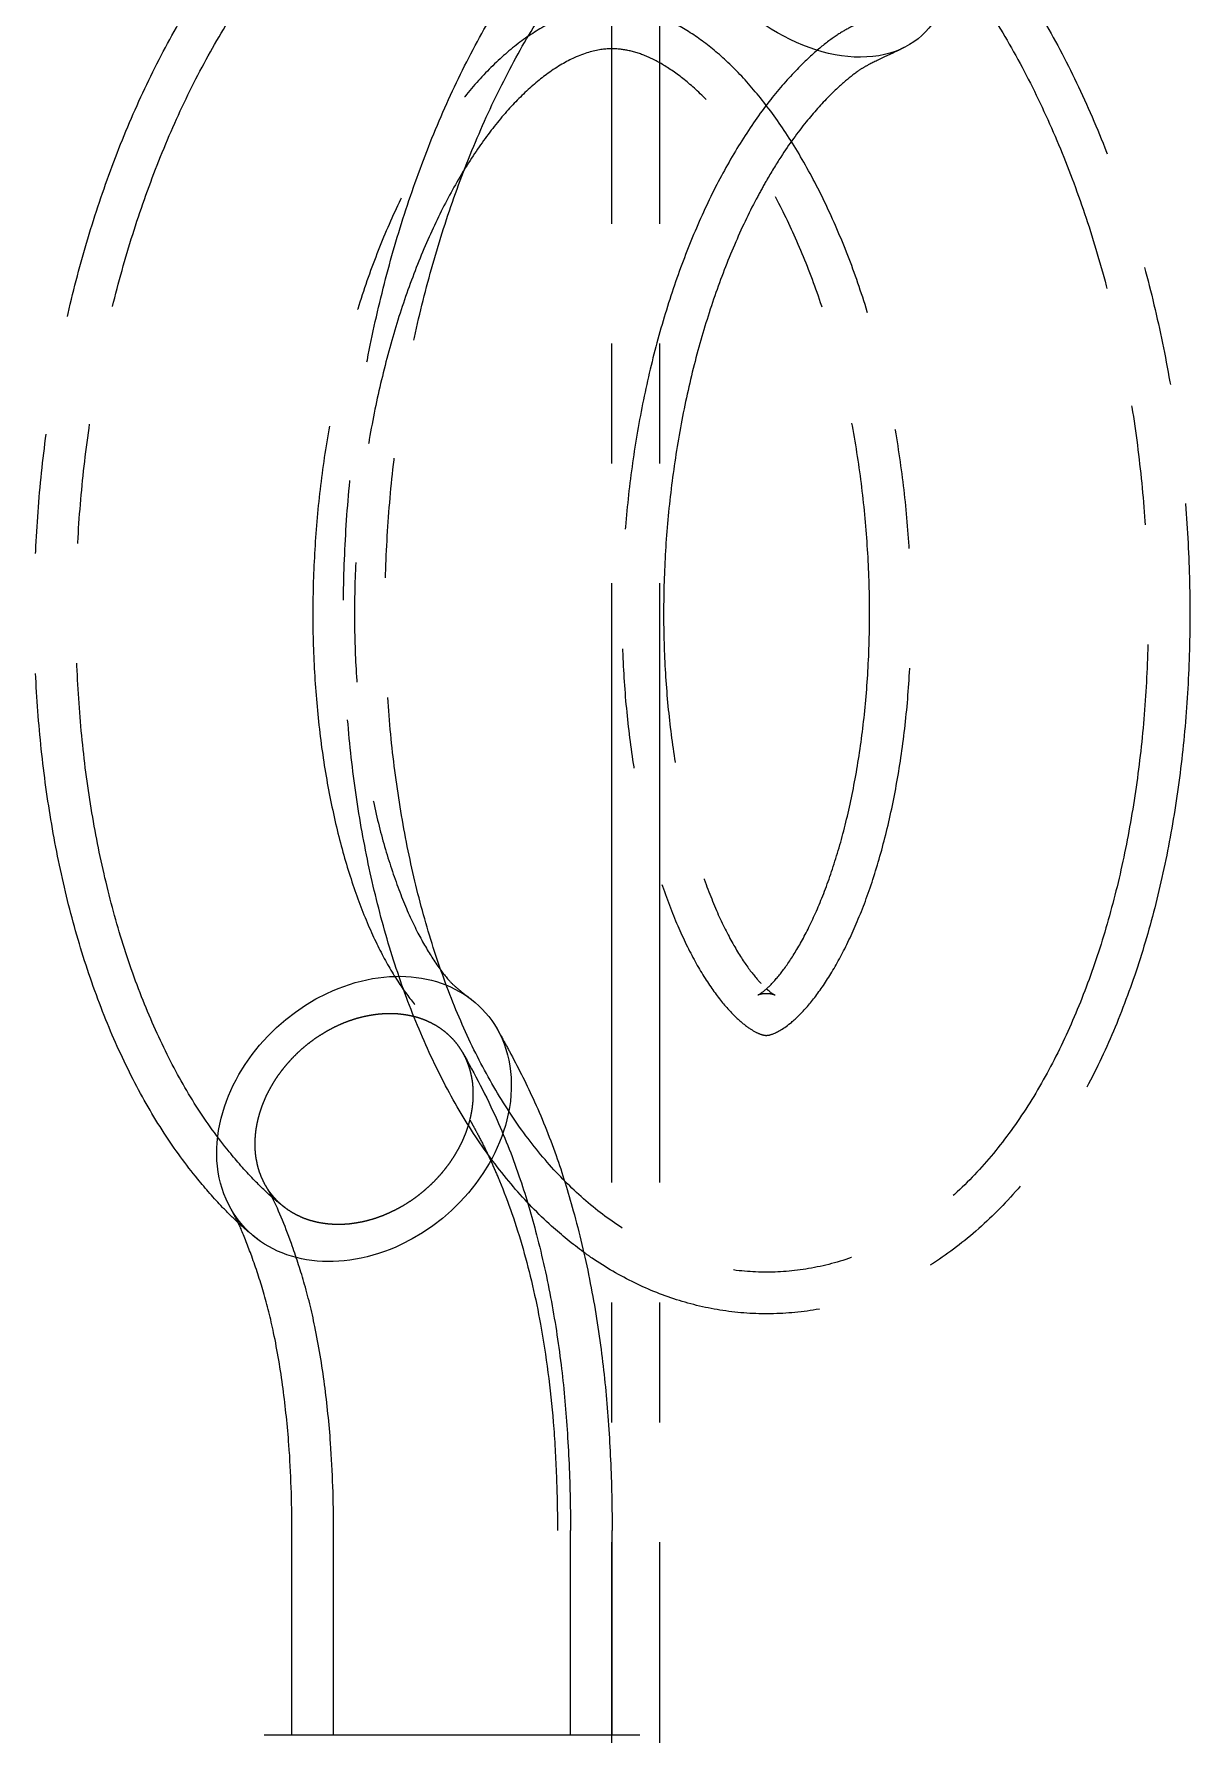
# Model space of a CAD drawing. Header units: millimetres. Extents: x -46397 to 283259, y -8690 to 23983.
# Drawn here: x 188657.2 to 188777.7, y 1238.1 to 1415.5 of the extents above; entities that cross this region are included whole.
import ezdxf

# ---------------------------------------------------------------- set-up
doc = ezdxf.new("R2010")
doc.units = ezdxf.units.MM
doc.linetypes.add('CENTER', pattern=[2, 1.25, -0.25, 0.25, -0.25])
doc.layers.add('mDƯỜNG TÂM', color=8, linetype='CENTER', lineweight=0)

# ---------------------------------------------------------------- blocks, each defined once
blk = doc.blocks.new('ggd')
at = {"layer": 'mDƯỜNG TÂM', "color": 8, "ltscale": 50, "extrusion": (6.89019e-16, 1, 0)}
for p, q in [((600, 1500), (600, 0)), ((605, 1500), (605, 0)), ((566.66, 1179.9), (566.66, 1201.24)), ((571.01, 1179.9), (571.01, 1201.24)), ((595.72, 1179.9), (595.72, 1201.24)), ((600.06, 1179.9), (600.06, 1201.24)), ((563.76, 1179.9), (602.96, 1179.9))]:
    blk.add_line(p, q, dxfattribs=at)
at = {"layer": 'mDƯỜNG TÂM', "color": 8, "ltscale": 50, "extrusion": (0, 0, -1)}
for centre, major_axis, ratio, start_param, end_param in [((620.5, 1369.55), (-12.13, 12.16), 0.678274, -4.076649, -1.118468), ((574.19, 1244.14), (-12.67, -11.08), 0.783692, 0.846775, 3.298495), ((574.19, 1244.14), (-12.67, -11.08), 0.783692, 3.298495, 3.988368), ((574.19, 1244.14), (-12.67, -11.08), 0.783692, 0.156902, 0.846775), ((574.19, 1244.14), (-12.67, -11.08), 0.783692, -2.294817, 0.156902), ((583.36, 1201.24), (-12.36, 0), 0, -0.00034, -0.000042)]:
    blk.add_ellipse(centre, major_axis=major_axis, ratio=ratio, start_param=start_param, end_param=end_param, dxfattribs=at)
at = {"layer": 'mDƯỜNG TÂM', "color": 8, "ltscale": 50}
for points, knots in [([(561.08, 1233.31), (560.5, 1233.85), (559.96, 1234.38), (558.52, 1235.88), (557.67, 1236.86), (555.62, 1239.38), (554.45, 1240.97), (552.19, 1244.44), (551.11, 1246.31), (549.09, 1250.26), (548.14, 1252.34), (546.36, 1256.75), (545.52, 1259.11), (544.05, 1263.87), (543.4, 1266.29), (542.27, 1271.22), (541.79, 1273.75), (540.97, 1278.89), (540.64, 1281.52), (540.14, 1286.82), (539.97, 1289.49), (539.78, 1294.88), (539.77, 1297.59), (539.91, 1303.02), (540.05, 1305.74), (540.5, 1311.19), (540.81, 1313.91), (541.57, 1319.31), (542.03, 1322), (543.11, 1327.32), (543.73, 1329.96), (545.13, 1335.15), (545.9, 1337.71), (547.61, 1342.73), (548.54, 1345.2), (550.56, 1350.01), (551.65, 1352.35), (553.98, 1356.89), (555.22, 1359.09), (557.86, 1363.32), (559.26, 1365.36), (562.2, 1369.22), (563.75, 1371.05), (566.97, 1374.49), (568.65, 1376.09), (572.12, 1379.04), (573.92, 1380.39), (577.59, 1382.8), (579.47, 1383.86), (583.29, 1385.7), (585.22, 1386.47), (589.11, 1387.72), (591.07, 1388.2), (594.99, 1388.87), (596.96, 1389.07), (600.86, 1389.18), (602.8, 1389.09), (606.66, 1388.65), (608.57, 1388.3), (612.35, 1387.33), (614.22, 1386.71), (617.9, 1385.22), (619.71, 1384.34), (623.27, 1382.33), (625.02, 1381.19), (628.44, 1378.67), (630.12, 1377.28), (633.37, 1374.25), (634.95, 1372.61), (638.01, 1369.09), (639.48, 1367.21), (642.29, 1363.25), (643.63, 1361.16), (646.17, 1356.81), (647.37, 1354.54), (649.61, 1349.86), (650.66, 1347.44), (652.58, 1342.5), (653.47, 1339.97), (655.08, 1334.83), (655.8, 1332.21), (657.09, 1326.91), (657.65, 1324.23), (658.61, 1318.84), (659.01, 1316.12), (659.66, 1310.67), (659.9, 1307.94), (660.22, 1302.5), (660.31, 1299.78), (660.31, 1294.38), (660.24, 1291.69), (659.94, 1286.38), (659.71, 1283.75), (659.09, 1278.57), (658.71, 1276.02), (657.79, 1271.01), (657.25, 1268.55), (656.02, 1263.75), (655.32, 1261.4), (653.78, 1256.84), (652.92, 1254.63), (651.06, 1250.35), (650.04, 1248.29), (647.84, 1244.34), (646.66, 1242.46), (644.12, 1238.9), (642.77, 1237.23), (639.92, 1234.16), (638.42, 1232.75), (635.31, 1230.25), (633.71, 1229.13), (630.42, 1227.25), (628.76, 1226.45), (625.39, 1225.19), (623.69, 1224.71), (620.29, 1224.05), (618.6, 1223.87), (615.24, 1223.79), (613.57, 1223.88), (610.28, 1224.35), (608.66, 1224.71), (605.48, 1225.69), (603.92, 1226.31), (600.88, 1227.79), (599.39, 1228.67), (597.67, 1229.83), (597.38, 1230.04), (597.09, 1230.25)], [3.026554, 3.026554, 3.026554, 3.026554, 5.97004, 5.97004, 11.208817, 11.208817, 18.99006, 18.99006, 27.095762, 27.095762, 35.423639, 35.423639, 44.167004, 44.167004, 52.55857, 52.55857, 60.911414, 60.911414, 69.257617, 69.257617, 77.523115, 77.523115, 85.737747, 85.737747, 93.933678, 93.933678, 102.130295, 102.130295, 110.323079, 110.323079, 118.544776, 118.544776, 126.789489, 126.789489, 135.080396, 135.080396, 143.418763, 143.418763, 151.798022, 151.798022, 160.224174, 160.224174, 168.634067, 168.634067, 177.006402, 177.006402, 185.244277, 185.244277, 193.297273, 193.297273, 201.134412, 201.134412, 208.755547, 208.755547, 216.226218, 216.226218, 223.595004, 223.595004, 230.959349, 230.959349, 238.372905, 238.372905, 245.924584, 245.924584, 253.646434, 253.646434, 261.587648, 261.587648, 269.719263, 269.719263, 278.020936, 278.020936, 286.410962, 286.410962, 294.832076, 294.832076, 303.244979, 303.244979, 311.605733, 311.605733, 319.931288, 319.931288, 328.200027, 328.200027, 336.436437, 336.436437, 344.642871, 344.642871, 352.833217, 352.833217, 361.026592, 361.026592, 369.226652, 369.226652, 377.46473, 377.46473, 385.736438, 385.736438, 394.078976, 394.078976, 402.489273, 402.489273, 410.969922, 410.969922, 419.501092, 419.501092, 427.95683, 427.95683, 436.209831, 436.209831, 444.083246, 444.083246, 451.520359, 451.520359, 458.592326, 458.592326, 465.393375, 465.393375, 472.071283, 472.071283, 478.729111, 478.729111, 485.475233, 485.475233, 492.430625, 492.430625, 493.870853, 493.870853, 493.870853, 493.870853]), ([(565.95, 1234.89), (565.9, 1234.92), (565.86, 1234.96), (565.78, 1235.02), (565.75, 1235.04), (565.71, 1235.07), (565.7, 1235.08), (565.69, 1235.08), (565.69, 1235.09), (565.62, 1235.14), (565.46, 1235.26), (565.03, 1235.61), (564.72, 1235.87), (563.78, 1236.71), (563.2, 1237.28), (561.76, 1238.79), (560.93, 1239.73), (558.93, 1242.19), (557.78, 1243.78), (555.61, 1247.18), (554.6, 1248.99), (552.7, 1252.79), (551.81, 1254.8), (550.14, 1259.05), (549.37, 1261.31), (548, 1265.89), (547.4, 1268.22), (546.35, 1272.99), (545.9, 1275.44), (545.14, 1280.44), (544.84, 1282.99), (544.4, 1288.14), (544.25, 1290.75), (544.12, 1295.99), (544.13, 1298.63), (544.3, 1303.92), (544.46, 1306.58), (544.94, 1311.88), (545.26, 1314.53), (546.05, 1319.79), (546.53, 1322.4), (547.63, 1327.56), (548.25, 1330.12), (549.66, 1335.15), (550.44, 1337.62), (552.14, 1342.45), (553.07, 1344.82), (555.07, 1349.42), (556.15, 1351.66), (558.44, 1355.97), (559.66, 1358.05), (562.24, 1362.03), (563.6, 1363.94), (566.45, 1367.54), (567.95, 1369.24), (571.08, 1372.42), (572.72, 1373.9), (576.08, 1376.58), (577.81, 1377.8), (581.31, 1379.92), (583.09, 1380.84), (586.71, 1382.39), (588.55, 1383.03), (592.26, 1384.01), (594.13, 1384.36), (597.85, 1384.77), (599.69, 1384.84), (603.34, 1384.69), (605.17, 1384.49), (608.78, 1383.8), (610.57, 1383.33), (614.1, 1382.12), (615.85, 1381.38), (619.27, 1379.65), (620.96, 1378.65), (624.26, 1376.41), (625.88, 1375.15), (629.04, 1372.4), (630.57, 1370.9), (633.55, 1367.66), (634.99, 1365.91), (637.75, 1362.2), (639.07, 1360.24), (641.58, 1356.13), (642.77, 1353.97), (644.99, 1349.53), (646.02, 1347.23), (647.94, 1342.52), (648.83, 1340.1), (650.45, 1335.16), (651.18, 1332.64), (652.49, 1327.53), (653.07, 1324.94), (654.07, 1319.71), (654.49, 1317.07), (655.17, 1311.77), (655.44, 1309.12), (655.81, 1303.81), (655.92, 1301.16), (655.99, 1295.89), (655.94, 1293.26), (655.7, 1288.08), (655.51, 1285.51), (654.96, 1280.45), (654.61, 1277.96), (653.77, 1273.08), (653.28, 1270.69), (652.14, 1266.02), (651.49, 1263.75), (650.06, 1259.34), (649.27, 1257.21), (647.55, 1253.11), (646.61, 1251.13), (644.59, 1247.37), (643.5, 1245.57), (641.17, 1242.2), (639.93, 1240.61), (637.29, 1237.67), (635.89, 1236.32), (632.99, 1233.92), (631.49, 1232.87), (628.45, 1231.11), (626.9, 1230.38), (623.75, 1229.23), (622.16, 1228.81), (619, 1228.27), (617.44, 1228.14), (614.36, 1228.18), (612.81, 1228.33), (609.77, 1228.91), (608.28, 1229.33), (605.39, 1230.41), (603.99, 1231.07), (601.22, 1232.64), (599.87, 1233.56), (597.22, 1235.64), (595.93, 1236.82), (593.42, 1239.42), (592.21, 1240.86), (589.89, 1243.98), (588.77, 1245.69), (586.67, 1249.3), (585.69, 1251.21), (583.86, 1255.23), (583.02, 1257.35), (581.48, 1261.72), (580.78, 1263.98), (579.54, 1268.63), (578.99, 1271.03), (578.06, 1275.91), (577.66, 1278.41), (577.03, 1283.46), (576.79, 1286.03), (576.47, 1291.22), (576.38, 1293.85), (576.37, 1299.12), (576.44, 1301.77), (576.73, 1307.08), (576.96, 1309.73), (577.56, 1315.03), (577.94, 1317.67), (578.85, 1322.9), (579.39, 1325.5), (580.61, 1330.61), (581.29, 1333.14), (582.82, 1338.1), (583.65, 1340.54), (585.48, 1345.3), (586.47, 1347.63), (588.59, 1352.13), (589.72, 1354.31), (592.12, 1358.47), (593.38, 1360.47), (596.07, 1364.33), (597.51, 1366.19), (600.5, 1369.66), (602.06, 1371.27), (605.19, 1374.21), (606.77, 1375.56), (609.19, 1377.36), (609.93, 1377.88), (611.11, 1378.62), (611.53, 1378.86), (612.07, 1379.15), (612.18, 1379.21), (612.34, 1379.29), (612.38, 1379.31), (612.42, 1379.33), (612.43, 1379.33), (612.54, 1379.39), (612.63, 1379.43), (612.85, 1379.54), (612.97, 1379.6), (613.1, 1379.66)], [0, 0, 0, 0, 0.3125, 0.3125, 0.546875, 0.546875, 0.59082, 0.59082, 0.606445, 0.606445, 1.106748, 1.106748, 2.609464, 2.609464, 5.941601, 5.941601, 11.185068, 11.185068, 19.17031, 19.17031, 27.118076, 27.118076, 35.241565, 35.241565, 43.66121, 43.66121, 51.777041, 51.777041, 59.869912, 59.869912, 67.972822, 67.972822, 76.005604, 76.005604, 84.004859, 84.004859, 91.9897, 91.9897, 99.979145, 99.979145, 107.964387, 107.964387, 115.973595, 115.973595, 124.004071, 124.004071, 132.06294, 132.06294, 140.164145, 140.164145, 148.284465, 148.284465, 156.443519, 156.443519, 164.593584, 164.593584, 172.762203, 172.762203, 180.780032, 180.780032, 188.585824, 188.585824, 196.220952, 196.220952, 203.701257, 203.701257, 211.029441, 211.029441, 218.2958, 218.2958, 225.583262, 225.583262, 232.976585, 232.976585, 240.539589, 240.539589, 248.257227, 248.257227, 256.130571, 256.130571, 264.19588, 264.19588, 272.367327, 272.367327, 280.564143, 280.564143, 288.703592, 288.703592, 296.813726, 296.813726, 304.899353, 304.899353, 312.94111, 312.94111, 320.965152, 320.965152, 328.959259, 328.959259, 336.945676, 336.945676, 344.928298, 344.928298, 352.915728, 352.915728, 360.930186, 360.930186, 368.965985, 368.965985, 377.057801, 377.057801, 385.188918, 385.188918, 393.379726, 393.379726, 401.615623, 401.615623, 409.836992, 409.836992, 418.008976, 418.008976, 425.82024, 425.82024, 433.21826, 433.21826, 440.276279, 440.276279, 447.036217, 447.036217, 453.688622, 453.688622, 460.296234, 460.296234, 467.054018, 467.054018, 474.069371, 474.069371, 481.437689, 481.437689, 489.174412, 489.174412, 497.276163, 497.276163, 505.461803, 505.461803, 513.706347, 513.706347, 521.917082, 521.917082, 530.071722, 530.071722, 538.184754, 538.184754, 546.235363, 546.235363, 554.262922, 554.262922, 562.259985, 562.259985, 570.24622, 570.24622, 578.240805, 578.240805, 586.240602, 586.240602, 594.262102, 594.262102, 602.305203, 602.305203, 610.414519, 610.414519, 618.514497, 618.514497, 626.590192, 626.590192, 634.856782, 634.856782, 643.021382, 643.021382, 650.930149, 650.930149, 654.197519, 654.197519, 655.838965, 655.838965, 656.240971, 656.240971, 656.386726, 656.386726, 656.418571, 656.418571, 656.918571, 656.918571, 657.542595, 657.542595, 657.542595, 657.542595]), ([(597.09, 1230.25), (595.93, 1231.09), (594.82, 1232), (592.34, 1234.24), (591.01, 1235.61), (588.45, 1238.61), (587.22, 1240.24), (584.86, 1243.74), (583.74, 1245.63), (581.64, 1249.61), (580.66, 1251.71), (578.85, 1256.09), (578.02, 1258.36), (576.52, 1263.06), (575.85, 1265.48), (574.68, 1270.42), (574.17, 1272.94), (573.32, 1278.07), (572.97, 1280.68), (572.44, 1285.96), (572.25, 1288.63), (572.04, 1294), (572.01, 1296.71), (572.11, 1302.14), (572.24, 1304.88), (572.65, 1310.32), (572.94, 1313.04), (573.67, 1318.46), (574.11, 1321.15), (575.16, 1326.49), (575.76, 1329.14), (577.12, 1334.35), (577.88, 1336.92), (579.55, 1341.97), (580.47, 1344.45), (582.46, 1349.3), (583.53, 1351.67), (585.83, 1356.24), (587.06, 1358.45), (589.65, 1362.7), (591.02, 1364.74), (593.94, 1368.68), (595.51, 1370.58), (598.69, 1374.05), (600.3, 1375.63), (603.64, 1378.6), (605.36, 1380.01), (608.29, 1381.99), (609.7, 1382.83), (610.5, 1383.22)], [493.870853, 493.870853, 493.870853, 493.870853, 499.675485, 499.675485, 507.305979, 507.305979, 515.316269, 515.316269, 523.64018, 523.64018, 532.131259, 532.131259, 540.639518, 540.639518, 549.122595, 549.122595, 557.511014, 557.511014, 565.840362, 565.840362, 574.10778, 574.10778, 582.330704, 582.330704, 590.540925, 590.540925, 598.73121, 598.73121, 606.938364, 606.938364, 615.156645, 615.156645, 623.402359, 623.402359, 631.698527, 631.698527, 640.062118, 640.062118, 648.415898, 648.415898, 656.786385, 656.786385, 665.353198, 665.353198, 673.545079, 673.545079, 681.794757, 681.794757, 685.859203, 685.859203, 685.859203, 685.859203]), ([(627.86, 1359.41), (626.73, 1358.86), (625.68, 1358.39), (624.38, 1357.71), (623.93, 1357.45), (622.86, 1356.73), (622.23, 1356.25), (620.85, 1355.08), (620.1, 1354.37), (618.42, 1352.65), (617.5, 1351.6), (615.63, 1349.22), (614.67, 1347.87), (612.85, 1345), (611.97, 1343.48), (610.28, 1340.25), (609.47, 1338.52), (607.94, 1334.91), (607.22, 1333.03), (605.89, 1329.14), (605.28, 1327.12), (604.17, 1322.99), (603.67, 1320.87), (602.81, 1316.55), (602.44, 1314.35), (601.83, 1309.92), (601.59, 1307.69), (601.25, 1303.22), (601.14, 1300.98), (601.06, 1296.54), (601.09, 1294.34), (601.28, 1290.01), (601.44, 1287.87), (601.88, 1283.73), (602.16, 1281.7), (602.83, 1277.8), (603.22, 1275.92), (604.1, 1272.33), (604.59, 1270.63), (605.64, 1267.43), (606.2, 1265.94), (607.37, 1263.18), (607.98, 1261.91), (609.21, 1259.65), (609.84, 1258.64), (611.06, 1256.88), (611.66, 1256.13), (612.77, 1254.92), (613.28, 1254.44), (614.19, 1253.71), (614.58, 1253.45), (615.27, 1253.07), (615.55, 1252.97), (615.9, 1252.87), (615.99, 1252.86), (616.29, 1252.86), (616.44, 1252.87), (617.15, 1253.12), (617.82, 1253.45), (619.16, 1254.54), (619.72, 1255.08), (620.88, 1256.4), (621.48, 1257.17), (622.68, 1258.94), (623.28, 1259.93), (624.47, 1262.16), (625.06, 1263.4), (626.2, 1266.1), (626.75, 1267.57), (627.77, 1270.7), (628.24, 1272.37), (629.11, 1275.88), (629.49, 1277.73), (630.16, 1281.57), (630.44, 1283.56), (630.88, 1287.66), (631.04, 1289.77), (631.24, 1294.06), (631.27, 1296.25), (631.21, 1300.67), (631.11, 1302.91), (630.78, 1307.37), (630.54, 1309.61), (629.94, 1314.06), (629.58, 1316.27), (628.71, 1320.61), (628.22, 1322.75), (627.11, 1326.93), (626.49, 1328.97), (625.15, 1332.91), (624.42, 1334.81), (622.87, 1338.44), (622.05, 1340.18), (620.34, 1343.45), (619.45, 1345), (617.61, 1347.86), (616.66, 1349.19), (614.76, 1351.58), (613.81, 1352.66), (611.9, 1354.58), (610.94, 1355.43), (609.04, 1356.9), (608.09, 1357.53), (606.2, 1358.6), (605.28, 1359.01), (603.53, 1359.62), (602.7, 1359.82), (600.91, 1360.09), (599.92, 1360.12), (597.93, 1359.94), (596.91, 1359.73), (594.77, 1358.99), (593.66, 1358.49), (591.54, 1357.23), (590.52, 1356.52), (588.5, 1354.85), (587.49, 1353.9), (585.52, 1351.79), (584.56, 1350.64), (582.69, 1348.13), (581.77, 1346.78), (580, 1343.87), (579.13, 1342.29), (577.48, 1338.98), (576.69, 1337.23), (575.21, 1333.58), (574.52, 1331.67), (573.24, 1327.73), (572.65, 1325.69), (571.6, 1321.52), (571.13, 1319.38), (570.32, 1315.04), (569.98, 1312.84), (569.43, 1308.4), (569.22, 1306.17), (568.94, 1301.71), (568.86, 1299.47), (568.84, 1295.06), (568.9, 1292.87), (569.15, 1288.58), (569.33, 1286.47), (569.82, 1282.37), (570.13, 1280.37), (570.85, 1276.54), (571.27, 1274.7), (572.18, 1271.2), (572.69, 1269.54), (573.78, 1266.41), (574.36, 1264.94), (575.55, 1262.3), (576.15, 1261.12), (577.38, 1258.98), (578.02, 1258), (579.26, 1256.32), (579.83, 1255.66), (580.71, 1254.78), (581.11, 1254.44), (581.91, 1253.8), (582.17, 1253.59), (582.45, 1253.38)], [0, 0, 0, 0, 5.433036, 5.433036, 9.362363, 9.362363, 13.759776, 13.759776, 18.746189, 18.746189, 24.879433, 24.879433, 31.455201, 31.455201, 37.866504, 37.866504, 44.435571, 44.435571, 51.012815, 51.012815, 57.617158, 57.617158, 64.284361, 64.284361, 70.984232, 70.984232, 77.706748, 77.706748, 84.445227, 84.445227, 91.19362, 91.19362, 97.931361, 97.931361, 104.644967, 104.644967, 111.334995, 111.334995, 117.965025, 117.965025, 124.532651, 124.532651, 131.023961, 131.023961, 137.411945, 137.411945, 143.732873, 143.732873, 149.896236, 149.896236, 156.087946, 156.087946, 162.842417, 162.842417, 169.88283, 169.88283, 179.912942, 179.912942, 191.050645, 191.050645, 197.70528, 197.70528, 203.997855, 203.997855, 210.14464, 210.14464, 216.451716, 216.451716, 222.865099, 222.865099, 229.354593, 229.354593, 235.927623, 235.927623, 242.555234, 242.555234, 249.230815, 249.230815, 255.941907, 255.941907, 262.667786, 262.667786, 269.401398, 269.401398, 276.131894, 276.131894, 282.843029, 282.843029, 289.530202, 289.530202, 296.183472, 296.183472, 302.788643, 302.788643, 309.351629, 309.351629, 315.860875, 315.860875, 322.252038, 322.252038, 328.667362, 328.667362, 335.206701, 335.206701, 342.063949, 342.063949, 348.905995, 348.905995, 356.918359, 356.918359, 365.603148, 365.603148, 373.613045, 373.613045, 380.588608, 380.588608, 387.338051, 387.338051, 393.788438, 393.788438, 400.160041, 400.160041, 406.64637, 406.64637, 413.162426, 413.162426, 419.730014, 419.730014, 426.348189, 426.348189, 433.001796, 433.001796, 439.694672, 439.694672, 446.412566, 446.412566, 453.144287, 453.144287, 459.879935, 459.879935, 466.608748, 466.608748, 473.323193, 473.323193, 479.977001, 479.977001, 486.593106, 486.593106, 493.231287, 493.231287, 499.592064, 499.592064, 505.990288, 505.990288, 512.446035, 512.446035, 517.634431, 517.634431, 519.779137, 519.779137, 519.779137, 519.779137]), ([(615.28, 1257.06), (615.28, 1257.06), (615.31, 1257.08), (615.5, 1257.19), (615.78, 1257.37), (616.5, 1258.02), (616.9, 1258.43), (617.79, 1259.49), (618.27, 1260.14), (619.26, 1261.67), (619.78, 1262.56), (620.82, 1264.58), (621.34, 1265.71), (622.35, 1268.2), (622.84, 1269.56), (623.77, 1272.49), (624.2, 1274.06), (624.99, 1277.39), (625.34, 1279.15), (625.95, 1282.82), (626.21, 1284.73), (626.61, 1288.68), (626.75, 1290.71), (626.91, 1294.86), (626.93, 1296.97), (626.84, 1301.24), (626.73, 1303.4), (626.38, 1307.72), (626.14, 1309.88), (625.53, 1314.17), (625.16, 1316.3), (624.29, 1320.47), (623.8, 1322.52), (622.7, 1326.5), (622.1, 1328.44), (620.79, 1332.17), (620.08, 1333.96), (618.6, 1337.35), (617.81, 1338.95), (616.2, 1341.95), (615.36, 1343.35), (613.67, 1345.92), (612.81, 1347.09), (611.1, 1349.18), (610.24, 1350.1), (608.58, 1351.72), (607.77, 1352.41), (606.21, 1353.57), (605.46, 1354.04), (604.06, 1354.8), (603.4, 1355.08), (602.12, 1355.5), (601.51, 1355.62), (600.25, 1355.77), (599.6, 1355.76), (598.07, 1355.53), (597.17, 1355.28), (595.29, 1354.43), (594.37, 1353.9), (592.56, 1352.6), (591.69, 1351.88), (589.97, 1350.21), (589.11, 1349.29), (587.4, 1347.21), (586.54, 1346.06), (584.88, 1343.56), (584.06, 1342.21), (582.47, 1339.3), (581.7, 1337.75), (580.24, 1334.47), (579.54, 1332.73), (578.24, 1329.12), (577.63, 1327.24), (576.52, 1323.35), (576.02, 1321.34), (575.13, 1317.25), (574.74, 1315.15), (574.1, 1310.91), (573.84, 1308.76), (573.44, 1304.46), (573.31, 1302.3), (573.18, 1298.01), (573.18, 1295.87), (573.3, 1291.67), (573.43, 1289.61), (573.79, 1285.57), (574.04, 1283.6), (574.63, 1279.82), (574.99, 1278), (575.77, 1274.55), (576.21, 1272.92), (577.16, 1269.84), (577.68, 1268.38), (578.73, 1265.76), (579.27, 1264.58), (580.33, 1262.53), (580.85, 1261.64), (581.93, 1259.99), (582.5, 1259.24), (583.23, 1258.38), (583.42, 1258.2), (583.98, 1257.71), (584.37, 1257.39), (585.04, 1256.87), (585.19, 1256.75), (585.35, 1256.63)], [177.162851, 177.162851, 177.162851, 177.162851, 180.551161, 180.551161, 187.597418, 187.597418, 193.560202, 193.560202, 199.35717, 199.35717, 205.198132, 205.198132, 211.131134, 211.131134, 217.208202, 217.208202, 223.385026, 223.385026, 229.679802, 229.679802, 236.052478, 236.052478, 242.486208, 242.486208, 248.967869, 248.967869, 255.467137, 255.467137, 261.973692, 261.973692, 268.474586, 268.474586, 274.946026, 274.946026, 281.376623, 281.376623, 287.761021, 287.761021, 294.070228, 294.070228, 300.309671, 300.309671, 306.477256, 306.477256, 312.569146, 312.569146, 318.666535, 318.666535, 324.821844, 324.821844, 331.224419, 331.224419, 338.294452, 338.294452, 346.782205, 346.782205, 356.728344, 356.728344, 364.592563, 364.592563, 371.122548, 371.122548, 377.280162, 377.280162, 383.373821, 383.373821, 389.473885, 389.473885, 395.627906, 395.627906, 401.868912, 401.868912, 408.166719, 408.166719, 414.539576, 414.539576, 420.969383, 420.969383, 427.435593, 427.435593, 433.935438, 433.935438, 440.445067, 440.445067, 446.946049, 446.946049, 453.442092, 453.442092, 459.884045, 459.884045, 466.236115, 466.236115, 472.615891, 472.615891, 478.790387, 478.790387, 484.697076, 484.697076, 491.078882, 491.078882, 496.053872, 496.053872, 500.452392, 500.452392, 501.651267, 501.651267, 501.651267, 501.651267]), ([(630.51, 1355.88), (630.51, 1355.88), (630.51, 1355.87), (630.51, 1355.87), (630.5, 1355.87), (630.5, 1355.87), (630.49, 1355.87), (630.47, 1355.85), (630.45, 1355.85), (630.39, 1355.81), (630.33, 1355.79), (630.13, 1355.69), (629.98, 1355.61), (629.39, 1355.32), (628.95, 1355.12), (627.73, 1354.54), (627.1, 1354.24), (626.37, 1353.84), (626.13, 1353.7), (625.44, 1353.23), (624.93, 1352.84), (623.85, 1351.92), (623.26, 1351.38), (621.89, 1349.99), (621.09, 1349.1), (619.41, 1347.02), (618.52, 1345.8), (617.14, 1343.67), (616.64, 1342.85), (616.15, 1341.99)], [0, 0, 0, 0, 0.002852, 0.002852, 0.011408, 0.011408, 0.037076, 0.037076, 0.114081, 0.114081, 0.345096, 0.345096, 1.038161, 1.038161, 3.119145, 3.119145, 7.29856, 7.29856, 10.370978, 10.370978, 14.455866, 14.455866, 18.650583, 18.650583, 24.334671, 24.334671, 30.686748, 30.686748, 34.412915, 34.412915, 34.412915, 34.412915]), ([(616.15, 1341.99), (615.84, 1341.46), (615.54, 1340.91), (614.44, 1338.86), (613.67, 1337.26), (612.22, 1333.91), (611.52, 1332.14), (610.24, 1328.48), (609.65, 1326.58), (608.56, 1322.66), (608.07, 1320.63), (607.21, 1316.5), (606.84, 1314.39), (606.23, 1310.13), (605.98, 1307.97), (605.62, 1303.66), (605.51, 1301.5), (605.41, 1297.21), (605.42, 1295.07), (605.58, 1290.89), (605.72, 1288.83), (606.12, 1284.82), (606.38, 1282.87), (607, 1279.12), (607.37, 1277.32), (608.18, 1273.91), (608.63, 1272.29), (609.59, 1269.28), (610.11, 1267.88), (611.16, 1265.33), (611.71, 1264.18), (612.78, 1262.15), (613.32, 1261.26), (614.33, 1259.76), (614.81, 1259.15), (615.59, 1258.26), (615.9, 1257.95), (616.16, 1257.71)], [34.412915, 34.412915, 34.412915, 34.412915, 36.732709, 36.732709, 42.946744, 42.946744, 49.228296, 49.228296, 55.537398, 55.537398, 61.933446, 61.933446, 68.385926, 68.385926, 74.867867, 74.867867, 81.375375, 81.375375, 87.898963, 87.898963, 94.408919, 94.408919, 100.893313, 100.893313, 107.343811, 107.343811, 113.716826, 113.716826, 120.011167, 120.011167, 126.194429, 126.194429, 132.228822, 132.228822, 138.167231, 138.167231, 142.948814, 142.948814, 142.948814, 142.948814]), ([(616.16, 1257.71), (616.22, 1257.66), (616.27, 1257.62), (616.61, 1257.32), (616.82, 1257.18), (617.01, 1257.07), (617.04, 1257.06), (617.04, 1257.06), (617.03, 1257.06), (616.91, 1257.1), (616.72, 1257.16), (616.18, 1257.22), (615.81, 1257.2), (615.39, 1257.11), (615.28, 1257.06), (615.28, 1257.06)], [142.948814, 142.948814, 142.948814, 142.948814, 143.967268, 143.967268, 149.765273, 149.765273, 153.351213, 153.351213, 155.747906, 155.747906, 162.353634, 162.353634, 170.913947, 170.913947, 177.162851, 177.162851, 177.162851, 177.162851]), ([(588.06, 1253.53), (588.06, 1253.53), (588.06, 1253.53), (588.06, 1253.53), (588.06, 1253.52), (588.07, 1253.52), (588.07, 1253.51), (588.09, 1253.48), (588.1, 1253.46), (588.14, 1253.39), (588.17, 1253.33), (588.3, 1253.1), (588.4, 1252.93), (588.78, 1252.24), (589.07, 1251.72), (590.2, 1249.62), (591.02, 1248), (592.68, 1244.39), (593.49, 1242.39), (594.87, 1238.47), (595.47, 1236.54), (596.64, 1232.26), (597.21, 1229.88), (598.18, 1225.05), (598.59, 1222.59), (599.21, 1217.81), (599.45, 1215.48), (599.8, 1210.71), (599.92, 1208.28), (600.04, 1204.31), (600.06, 1202.78), (600.06, 1201.24)], [0, 0, 0, 0, 0.003114, 0.003114, 0.012454, 0.012454, 0.040477, 0.040477, 0.124543, 0.124543, 0.376744, 0.376744, 1.133346, 1.133346, 3.403218, 3.403218, 10.218867, 10.218867, 17.562376, 17.562376, 24.224991, 24.224991, 32.065861, 32.065861, 39.795558, 39.795558, 46.89849, 46.89849, 54.228999, 54.228999, 58.828937, 58.828937, 58.828937, 58.828937]), ([(584.46, 1251.07), (585.73, 1248.84), (586.93, 1246.55), (588.94, 1242.07), (589.76, 1239.98), (591.11, 1235.95), (591.67, 1234.02), (592.77, 1229.8), (593.29, 1227.47), (594.15, 1222.8), (594.51, 1220.45), (595.05, 1215.85), (595.25, 1213.6), (595.55, 1208.92), (595.65, 1206.49), (595.71, 1203.12), (595.72, 1202.18), (595.72, 1201.24)], [0, 0, 0, 0, 10.011709, 10.011709, 17.736546, 17.736546, 24.369665, 24.369665, 31.993332, 31.993332, 39.345043, 39.345043, 46.176513, 46.176513, 53.494423, 53.494423, 56.303617, 56.303617, 56.303617, 56.303617]), ([(585.53, 1246.11), (585.53, 1246.05), (585.53, 1246), (585.52, 1245.94), (585.52, 1245.89), (585.51, 1245.83), (585.51, 1245.78)], [0.957179035, 0.957179035, 0.957179035, 0.957179035, 0.960773513, 0.960773513, 0.960773513, 0.964367991, 0.964367991, 0.964367991, 0.964367991]), ([(562.88, 1242.54), (562.89, 1242.66), (562.9, 1242.77), (562.92, 1242.89), (562.93, 1243.01), (562.95, 1243.13), (562.97, 1243.24)], [0.46439033, 0.46439033, 0.46439033, 0.46439033, 0.47157716, 0.47157716, 0.47157716, 0.478764, 0.478764, 0.478764, 0.478764]), ([(584.05, 1241.08), (583.99, 1240.98), (583.93, 1240.87), (583.87, 1240.77), (583.81, 1240.66), (583.75, 1240.56), (583.69, 1240.45)], [0.0606809, 0.0606809, 0.0606809, 0.0606809, 0.06647372, 0.06647372, 0.06647372, 0.07226653, 0.07226653, 0.07226653, 0.07226653]), ([(586.82, 1241.02), (587.08, 1240.49), (587.34, 1239.94), (587.58, 1239.39), (587.83, 1238.84), (588.07, 1238.27), (588.31, 1237.7)], [0.09549552, 0.09549552, 0.09549552, 0.09549552, 0.14324327, 0.14324327, 0.14324327, 0.19099102, 0.19099102, 0.19099102, 0.19099102]), ([(571.01, 1201.24), (571.01, 1204.28), (570.92, 1207.34), (570.55, 1212.38), (570.34, 1214.43), (569.8, 1218.51), (569.46, 1220.55), (568.73, 1224.12), (568.34, 1225.67), (567.52, 1228.51), (567.08, 1229.83), (565.91, 1233.11), (565.19, 1234.87), (564.33, 1236.49), (564.16, 1236.78), (563.93, 1237.19)], [0, 0, 0, 0, 9.110711, 9.110711, 15.402946, 15.402946, 21.951542, 21.951542, 27.472504, 27.472504, 32.653533, 32.653533, 40.458749, 40.458749, 42.401139, 42.401139, 42.401139, 42.401139]), ([(566.66, 1201.24), (566.66, 1204.22), (566.58, 1207.23), (566.21, 1212.13), (566, 1214.1), (565.48, 1218.02), (565.15, 1219.99), (564.45, 1223.33), (564.09, 1224.74), (563.33, 1227.36), (562.92, 1228.6), (562.1, 1230.85), (561.7, 1231.9), (561.08, 1233.33), (560.82, 1233.85), (560.47, 1234.49), (560.43, 1234.56), (560.32, 1234.75)], [0, 0, 0, 0, 8.939421, 8.939421, 15.004703, 15.004703, 21.344128, 21.344128, 26.513123, 26.513123, 31.472718, 31.472718, 35.669775, 35.669775, 39.252562, 39.252562, 40.147574, 40.147574, 40.147574, 40.147574]), ([(563.04, 1231.65), (562.4, 1232.14), (561.82, 1232.63), (561.22, 1233.18), (561.15, 1233.24), (561.08, 1233.31)], [0, 0, 0, 0, 2.668641, 2.668641, 3.026554, 3.026554, 3.026554, 3.026554]), ([(593.92, 1212.51), (594.07, 1210.66), (594.18, 1208.78), (594.25, 1206.9), (594.33, 1205.02), (594.36, 1203.13), (594.36, 1201.24)], [0.7701185, 0.7701185, 0.7701185, 0.7701185, 0.8850593, 0.8850593, 0.8850593, 1, 1, 1, 1])]:
    blk.add_open_spline(points, degree=3, knots=knots, dxfattribs=at)
for points in [[(571.57, 1253.95), (571.78, 1254.04), (572, 1254.13), (572.21, 1254.22)], [(572.21, 1254.22), (572.3, 1254.25), (572.38, 1254.29), (572.47, 1254.32)], [(572.47, 1254.32), (572.48, 1254.32), (572.49, 1254.33), (572.5, 1254.33)], [(572.5, 1254.33), (572.63, 1254.38), (572.75, 1254.42), (572.88, 1254.46)], [(572.88, 1254.46), (573.1, 1254.54), (573.32, 1254.61), (573.55, 1254.67)], [(573.55, 1254.67), (573.77, 1254.73), (573.99, 1254.79), (574.21, 1254.84)], [(574.21, 1254.84), (574.43, 1254.89), (574.65, 1254.93), (574.88, 1254.97)], [(574.88, 1254.97), (575.1, 1255.01), (575.32, 1255.04), (575.54, 1255.07)], [(575.54, 1255.07), (575.77, 1255.1), (576.01, 1255.12), (576.24, 1255.13)], [(576.24, 1255.13), (576.46, 1255.14), (576.69, 1255.15), (576.92, 1255.15)], [(576.92, 1255.15), (576.93, 1255.15), (576.94, 1255.15), (576.96, 1255.15)], [(576.96, 1255.15), (577.17, 1255.15), (577.38, 1255.14), (577.59, 1255.13)], [(577.59, 1255.13), (577.81, 1255.11), (578.02, 1255.09), (578.23, 1255.06)], [(578.23, 1255.06), (578.25, 1255.06), (578.27, 1255.06), (578.29, 1255.05)], [(578.29, 1255.05), (578.5, 1255.03), (578.7, 1254.99), (578.91, 1254.95)], [(578.91, 1254.95), (578.93, 1254.95), (578.94, 1254.94), (578.96, 1254.94)], [(578.96, 1254.94), (579.16, 1254.9), (579.36, 1254.85), (579.56, 1254.8)], [(579.56, 1254.8), (579.58, 1254.79), (579.59, 1254.79), (579.61, 1254.78)], [(579.61, 1254.78), (579.81, 1254.73), (580, 1254.66), (580.19, 1254.6)], [(580.19, 1254.6), (580.21, 1254.59), (580.23, 1254.59), (580.24, 1254.58)], [(580.24, 1254.58), (580.43, 1254.51), (580.62, 1254.44), (580.8, 1254.36)], [(580.8, 1254.36), (580.82, 1254.35), (580.83, 1254.34), (580.84, 1254.34)], [(580.84, 1254.34), (580.88, 1254.32), (580.91, 1254.31), (580.94, 1254.29)], [(580.94, 1254.29), (580.95, 1254.29), (580.97, 1254.28), (580.98, 1254.27)], [(580.98, 1254.27), (581.12, 1254.21), (581.25, 1254.14), (581.38, 1254.07)], [(568.59, 1252.16), (568.73, 1252.27), (568.88, 1252.38), (569.03, 1252.49)], [(569.03, 1252.49), (569.22, 1252.62), (569.42, 1252.76), (569.62, 1252.89)], [(569.62, 1252.89), (569.64, 1252.89), (569.65, 1252.9), (569.66, 1252.91)], [(569.66, 1252.91), (569.67, 1252.92), (569.68, 1252.92), (569.7, 1252.93)], [(569.7, 1252.93), (569.89, 1253.05), (570.08, 1253.17), (570.27, 1253.28)], [(570.27, 1253.28), (570.48, 1253.4), (570.69, 1253.51), (570.91, 1253.63)], [(570.91, 1253.63), (571.12, 1253.74), (571.34, 1253.84), (571.57, 1253.95)], [(581.38, 1254.07), (581.39, 1254.07), (581.4, 1254.06), (581.41, 1254.05)], [(581.41, 1254.05), (581.58, 1253.96), (581.75, 1253.86), (581.91, 1253.76)], [(581.91, 1253.76), (581.93, 1253.75), (581.95, 1253.74), (581.97, 1253.72)], [(581.97, 1253.72), (582.13, 1253.62), (582.28, 1253.51), (582.43, 1253.39)], [(582.43, 1253.39), (582.45, 1253.38), (582.46, 1253.37), (582.48, 1253.36)], [(582.48, 1253.36), (582.62, 1253.25), (582.75, 1253.14), (582.88, 1253.02)], [(582.88, 1253.02), (582.89, 1253.02), (582.9, 1253.01), (582.91, 1253)], [(582.91, 1253), (582.92, 1252.99), (582.93, 1252.98), (582.95, 1252.96)], [(582.95, 1252.96), (583.09, 1252.83), (583.23, 1252.69), (583.37, 1252.55)], [(583.37, 1252.55), (583.38, 1252.54), (583.39, 1252.53), (583.4, 1252.52)], [(583.4, 1252.52), (583.53, 1252.38), (583.65, 1252.24), (583.76, 1252.1)], [(566.7, 1250.47), (566.86, 1250.63), (567.02, 1250.79), (567.19, 1250.96)], [(567.19, 1250.96), (567.21, 1250.98), (567.24, 1251.01), (567.27, 1251.04)], [(567.27, 1251.04), (567.43, 1251.19), (567.6, 1251.35), (567.78, 1251.5)], [(567.78, 1251.5), (567.81, 1251.53), (567.85, 1251.56), (567.88, 1251.59)], [(567.88, 1251.59), (568.06, 1251.74), (568.25, 1251.9), (568.44, 1252.05)], [(568.44, 1252.05), (568.48, 1252.08), (568.53, 1252.11), (568.57, 1252.15)], [(568.57, 1252.15), (568.58, 1252.15), (568.58, 1252.16), (568.59, 1252.16)], [(583.76, 1252.1), (583.77, 1252.09), (583.78, 1252.08), (583.78, 1252.08)], [(583.78, 1252.08), (583.79, 1252.07), (583.79, 1252.07), (583.79, 1252.06)], [(583.79, 1252.06), (583.8, 1252.06), (583.8, 1252.05), (583.81, 1252.05)], [(583.81, 1252.05), (583.93, 1251.89), (584.05, 1251.72), (584.16, 1251.56)], [(584.16, 1251.56), (584.25, 1251.42), (584.34, 1251.28), (584.42, 1251.14)], [(584.42, 1251.14), (584.45, 1251.1), (584.47, 1251.06), (584.49, 1251.02)], [(584.49, 1251.02), (584.57, 1250.88), (584.64, 1250.73), (584.71, 1250.59)], [(584.71, 1250.59), (584.73, 1250.55), (584.75, 1250.52), (584.77, 1250.48)], [(565.27, 1248.73), (565.4, 1248.9), (565.53, 1249.08), (565.66, 1249.25)], [(565.66, 1249.25), (565.68, 1249.27), (565.69, 1249.29), (565.71, 1249.31)], [(565.71, 1249.31), (565.73, 1249.33), (565.75, 1249.36), (565.76, 1249.38)], [(565.76, 1249.38), (565.88, 1249.53), (566, 1249.68), (566.13, 1249.83)], [(566.13, 1249.83), (566.15, 1249.85), (566.17, 1249.87), (566.19, 1249.9)], [(566.19, 1249.9), (566.33, 1250.06), (566.48, 1250.23), (566.64, 1250.4)], [(566.64, 1250.4), (566.66, 1250.42), (566.68, 1250.45), (566.7, 1250.47)], [(584.77, 1250.48), (584.83, 1250.33), (584.9, 1250.18), (584.95, 1250.03)], [(584.95, 1250.03), (584.97, 1250), (584.98, 1249.97), (584.99, 1249.93)], [(584.99, 1249.93), (585.04, 1249.8), (585.09, 1249.68), (585.13, 1249.55)], [(585.13, 1249.55), (585.13, 1249.54), (585.13, 1249.53), (585.14, 1249.52)], [(585.14, 1249.52), (585.16, 1249.45), (585.18, 1249.38), (585.2, 1249.32)], [(585.2, 1249.32), (585.2, 1249.3), (585.21, 1249.27), (585.22, 1249.25)], [(585.22, 1249.25), (585.25, 1249.13), (585.28, 1249.01), (585.31, 1248.88)], [(585.31, 1248.88), (585.33, 1248.82), (585.34, 1248.76), (585.35, 1248.7)], [(564.16, 1246.86), (564.22, 1246.97), (564.27, 1247.08), (564.33, 1247.2)], [(564.33, 1247.2), (564.39, 1247.3), (564.45, 1247.4), (564.51, 1247.51)], [(564.51, 1247.51), (564.56, 1247.61), (564.63, 1247.72), (564.69, 1247.83)], [(564.69, 1247.83), (564.75, 1247.93), (564.82, 1248.04), (564.89, 1248.15)], [(564.89, 1248.15), (564.95, 1248.24), (565, 1248.33), (565.06, 1248.42)], [(565.06, 1248.42), (565.12, 1248.51), (565.18, 1248.59), (565.24, 1248.68)], [(565.24, 1248.68), (565.25, 1248.7), (565.26, 1248.71), (565.27, 1248.73)], [(585.35, 1248.7), (585.36, 1248.66), (585.37, 1248.62), (585.38, 1248.58)], [(585.38, 1248.58), (585.4, 1248.47), (585.42, 1248.36), (585.44, 1248.25)], [(585.44, 1248.25), (585.45, 1248.19), (585.45, 1248.14), (585.46, 1248.08)], [(585.46, 1248.08), (585.48, 1247.98), (585.49, 1247.87), (585.5, 1247.77)], [(585.5, 1247.77), (585.51, 1247.67), (585.52, 1247.56), (585.53, 1247.46)], [(585.53, 1247.46), (585.53, 1247.43), (585.53, 1247.41), (585.53, 1247.38)], [(585.53, 1247.38), (585.54, 1247.28), (585.55, 1247.17), (585.55, 1247.07)], [(585.55, 1247.07), (585.55, 1246.96), (585.55, 1246.86), (585.55, 1246.76)], [(563.47, 1245.22), (563.51, 1245.33), (563.54, 1245.44), (563.59, 1245.55)], [(563.59, 1245.55), (563.63, 1245.66), (563.67, 1245.77), (563.72, 1245.88)], [(563.72, 1245.88), (563.76, 1245.99), (563.81, 1246.1), (563.86, 1246.22)], [(563.86, 1246.22), (563.9, 1246.32), (563.95, 1246.43), (564, 1246.54)], [(564, 1246.54), (564.02, 1246.57), (564.03, 1246.59), (564.04, 1246.62)], [(564.04, 1246.62), (564.08, 1246.7), (564.12, 1246.78), (564.16, 1246.86)], [(585.45, 1245.26), (585.44, 1245.2), (585.43, 1245.14), (585.42, 1245.07)], [(585.47, 1245.44), (585.46, 1245.38), (585.46, 1245.32), (585.45, 1245.26)], [(585.49, 1245.61), (585.48, 1245.56), (585.48, 1245.5), (585.47, 1245.44)], [(585.51, 1245.78), (585.5, 1245.73), (585.5, 1245.67), (585.49, 1245.61)], [(585.55, 1246.4), (585.54, 1246.3), (585.54, 1246.2), (585.53, 1246.11)], [(585.55, 1246.76), (585.55, 1246.74), (585.55, 1246.73), (585.55, 1246.72)], [(585.55, 1246.72), (585.55, 1246.65), (585.55, 1246.59), (585.55, 1246.53)], [(585.55, 1246.53), (585.55, 1246.52), (585.55, 1246.5), (585.55, 1246.48)], [(585.55, 1246.48), (585.55, 1246.46), (585.55, 1246.43), (585.55, 1246.4)], [(562.97, 1243.24), (562.99, 1243.35), (563.01, 1243.46), (563.03, 1243.57)], [(563.03, 1243.57), (563.05, 1243.68), (563.07, 1243.79), (563.1, 1243.9)], [(563.1, 1243.9), (563.11, 1243.95), (563.12, 1243.99), (563.13, 1244.04)], [(563.13, 1244.04), (563.14, 1244.1), (563.15, 1244.15), (563.17, 1244.21)], [(563.17, 1244.21), (563.2, 1244.32), (563.23, 1244.43), (563.26, 1244.54)], [(563.26, 1244.54), (563.29, 1244.65), (563.32, 1244.76), (563.36, 1244.88)], [(563.36, 1244.88), (563.39, 1244.99), (563.43, 1245.1), (563.47, 1245.22)], [(585.06, 1243.52), (585.04, 1243.47), (585.03, 1243.42), (585.01, 1243.37)], [(585.09, 1243.62), (585.08, 1243.58), (585.07, 1243.55), (585.06, 1243.52)], [(585.13, 1243.76), (585.12, 1243.71), (585.1, 1243.67), (585.09, 1243.62)], [(585.17, 1243.9), (585.16, 1243.86), (585.14, 1243.81), (585.13, 1243.76)], [(585.19, 1243.97), (585.18, 1243.95), (585.18, 1243.93), (585.17, 1243.9)], [(585.21, 1244.04), (585.2, 1244.03), (585.2, 1244), (585.19, 1243.97)], [(585.21, 1244.06), (585.21, 1244.06), (585.21, 1244.06), (585.21, 1244.04)], [(585.25, 1244.22), (585.24, 1244.18), (585.23, 1244.14), (585.22, 1244.11)], [(585.22, 1244.06), (585.25, 1244), (585.28, 1243.94), (585.32, 1243.88)], [(585.27, 1244.3), (585.26, 1244.28), (585.26, 1244.26), (585.25, 1244.24)], [(585.25, 1244.24), (585.25, 1244.24), (585.25, 1244.23), (585.25, 1244.22)], [(585.3, 1244.45), (585.29, 1244.39), (585.28, 1244.34), (585.27, 1244.3)], [(585.33, 1244.6), (585.32, 1244.54), (585.31, 1244.49), (585.3, 1244.45)], [(585.32, 1243.88), (585.35, 1243.82), (585.39, 1243.75), (585.42, 1243.69)], [(585.36, 1244.74), (585.35, 1244.69), (585.34, 1244.64), (585.33, 1244.6)], [(585.39, 1244.89), (585.38, 1244.84), (585.37, 1244.79), (585.36, 1244.74)], [(585.41, 1245.04), (585.41, 1244.99), (585.4, 1244.94), (585.39, 1244.89)], [(585.42, 1245.07), (585.42, 1245.06), (585.42, 1245.05), (585.41, 1245.04)], [(585.42, 1243.69), (585.49, 1243.57), (585.56, 1243.45), (585.63, 1243.32)], [(562.83, 1241.79), (562.83, 1241.89), (562.84, 1241.98), (562.84, 1242.07)], [(562.83, 1241.53), (562.83, 1241.62), (562.83, 1241.71), (562.83, 1241.79)], [(562.84, 1242.07), (562.84, 1242.1), (562.85, 1242.14), (562.85, 1242.17)], [(562.85, 1242.17), (562.86, 1242.29), (562.87, 1242.42), (562.88, 1242.54)], [(584.38, 1241.75), (584.37, 1241.72), (584.35, 1241.69), (584.33, 1241.65)], [(584.42, 1241.83), (584.41, 1241.8), (584.4, 1241.78), (584.38, 1241.75)], [(584.52, 1242.06), (584.49, 1241.99), (584.46, 1241.91), (584.42, 1241.83)], [(584.59, 1242.22), (584.57, 1242.17), (584.55, 1242.12), (584.52, 1242.06)], [(584.65, 1242.37), (584.63, 1242.32), (584.61, 1242.27), (584.59, 1242.22)], [(584.72, 1242.53), (584.7, 1242.48), (584.68, 1242.42), (584.65, 1242.37)], [(584.78, 1242.69), (584.76, 1242.64), (584.74, 1242.58), (584.72, 1242.53)], [(584.79, 1242.71), (584.78, 1242.7), (584.78, 1242.7), (584.78, 1242.69)], [(584.85, 1242.88), (584.83, 1242.82), (584.81, 1242.76), (584.79, 1242.71)], [(584.91, 1243.06), (584.89, 1243), (584.87, 1242.94), (584.85, 1242.88)], [(584.96, 1243.21), (584.95, 1243.16), (584.93, 1243.11), (584.91, 1243.06)], [(585.01, 1243.37), (585, 1243.31), (584.98, 1243.26), (584.96, 1243.21)], [(585.63, 1243.32), (585.76, 1243.08), (585.9, 1242.82), (586.03, 1242.57)], [(586.03, 1242.57), (586.3, 1242.06), (586.56, 1241.55), (586.82, 1241.02)], [(562.83, 1241.42), (562.83, 1241.46), (562.83, 1241.49), (562.83, 1241.53)], [(562.85, 1240.88), (562.84, 1241.06), (562.83, 1241.24), (562.83, 1241.42)], [(562.86, 1240.74), (562.86, 1240.78), (562.85, 1240.83), (562.85, 1240.88)], [(562.92, 1240.2), (562.89, 1240.38), (562.87, 1240.56), (562.86, 1240.74)], [(562.93, 1240.12), (562.93, 1240.15), (562.92, 1240.18), (562.92, 1240.2)], [(563.03, 1239.59), (562.99, 1239.77), (562.96, 1239.95), (562.93, 1240.12)], [(583.49, 1240.13), (583.39, 1239.98), (583.29, 1239.82), (583.18, 1239.66)], [(583.69, 1240.45), (583.63, 1240.35), (583.56, 1240.24), (583.49, 1240.13)], [(584.1, 1241.19), (584.08, 1241.15), (584.07, 1241.12), (584.05, 1241.08)], [(584.22, 1241.42), (584.18, 1241.34), (584.14, 1241.27), (584.1, 1241.19)], [(584.27, 1241.52), (584.25, 1241.49), (584.24, 1241.45), (584.22, 1241.42)], [(584.33, 1241.65), (584.31, 1241.61), (584.29, 1241.56), (584.27, 1241.52)], [(563.05, 1239.5), (563.04, 1239.53), (563.03, 1239.56), (563.03, 1239.59)], [(563.16, 1239.03), (563.12, 1239.18), (563.08, 1239.34), (563.05, 1239.5)], [(563.18, 1238.97), (563.18, 1238.99), (563.17, 1239.01), (563.16, 1239.03)], [(563.21, 1238.86), (563.2, 1238.9), (563.19, 1238.93), (563.18, 1238.97)], [(563.39, 1238.35), (563.32, 1238.52), (563.26, 1238.69), (563.21, 1238.86)], [(563.4, 1238.3), (563.4, 1238.32), (563.39, 1238.33), (563.39, 1238.35)], [(563.62, 1237.8), (563.54, 1237.97), (563.47, 1238.13), (563.4, 1238.3)], [(582.19, 1238.39), (582.04, 1238.21), (581.89, 1238.04), (581.73, 1237.87)], [(582.3, 1238.51), (582.26, 1238.47), (582.23, 1238.43), (582.19, 1238.39)], [(582.61, 1238.9), (582.51, 1238.77), (582.41, 1238.64), (582.3, 1238.51)], [(582.67, 1238.97), (582.65, 1238.95), (582.63, 1238.92), (582.61, 1238.9)], [(582.76, 1239.09), (582.73, 1239.05), (582.7, 1239.01), (582.67, 1238.97)], [(583.11, 1239.56), (583, 1239.4), (582.88, 1239.24), (582.76, 1239.09)], [(583.18, 1239.66), (583.15, 1239.62), (583.13, 1239.59), (583.11, 1239.56)], [(563.64, 1237.75), (563.63, 1237.76), (563.62, 1237.78), (563.62, 1237.8)], [(563.89, 1237.26), (563.8, 1237.42), (563.72, 1237.58), (563.64, 1237.75)], [(563.93, 1237.2), (563.92, 1237.22), (563.9, 1237.24), (563.89, 1237.26)], [(564.22, 1236.73), (564.11, 1236.88), (564.02, 1237.04), (563.93, 1237.2)], [(564.25, 1236.68), (564.24, 1236.7), (564.23, 1236.71), (564.22, 1236.73)], [(564.57, 1236.24), (564.46, 1236.38), (564.35, 1236.53), (564.25, 1236.68)], [(580.5, 1236.69), (580.32, 1236.54), (580.13, 1236.39), (579.94, 1236.24)], [(580.58, 1236.77), (580.55, 1236.74), (580.53, 1236.72), (580.5, 1236.69)], [(581.11, 1237.25), (580.94, 1237.09), (580.76, 1236.92), (580.58, 1236.77)], [(581.18, 1237.31), (581.16, 1237.29), (581.13, 1237.27), (581.11, 1237.25)], [(581.68, 1237.81), (581.52, 1237.64), (581.35, 1237.48), (581.18, 1237.31)], [(581.73, 1237.87), (581.71, 1237.85), (581.69, 1237.83), (581.68, 1237.81)], [(588.31, 1237.7), (589.22, 1235.49), (590.05, 1233.12), (590.77, 1230.59)], [(564.59, 1236.22), (564.58, 1236.23), (564.58, 1236.23), (564.57, 1236.24)], [(564.61, 1236.19), (564.6, 1236.2), (564.6, 1236.21), (564.59, 1236.22)], [(564.98, 1235.77), (564.85, 1235.9), (564.73, 1236.04), (564.61, 1236.19)], [(565.03, 1235.71), (565.01, 1235.73), (565, 1235.75), (564.98, 1235.77)], [(565.43, 1235.32), (565.29, 1235.45), (565.16, 1235.58), (565.03, 1235.71)], [(565.46, 1235.29), (565.45, 1235.3), (565.44, 1235.31), (565.43, 1235.32)], [(565.9, 1234.92), (565.75, 1235.04), (565.6, 1235.16), (565.46, 1235.29)], [(565.94, 1234.89), (565.93, 1234.9), (565.92, 1234.91), (565.9, 1234.92)], [(566.41, 1234.56), (566.25, 1234.67), (566.09, 1234.78), (565.94, 1234.89)], [(577.47, 1234.66), (577.3, 1234.57), (577.12, 1234.48), (576.93, 1234.39)], [(577.95, 1234.91), (577.79, 1234.82), (577.63, 1234.74), (577.47, 1234.66)], [(578.11, 1235), (578.06, 1234.97), (578, 1234.94), (577.95, 1234.91)], [(578.72, 1235.38), (578.52, 1235.25), (578.32, 1235.12), (578.11, 1235)], [(578.76, 1235.4), (578.75, 1235.39), (578.74, 1235.38), (578.72, 1235.38)], [(579.35, 1235.8), (579.16, 1235.66), (578.96, 1235.53), (578.76, 1235.4)], [(579.79, 1236.12), (579.64, 1236.01), (579.5, 1235.9), (579.35, 1235.8)], [(579.94, 1236.24), (579.89, 1236.2), (579.84, 1236.16), (579.79, 1236.12)], [(566.46, 1234.53), (566.45, 1234.54), (566.43, 1234.55), (566.41, 1234.56)], [(566.97, 1234.23), (566.79, 1234.32), (566.63, 1234.42), (566.46, 1234.53)], [(567, 1234.21), (566.99, 1234.21), (566.98, 1234.22), (566.97, 1234.23)], [(567.4, 1234.01), (567.26, 1234.07), (567.13, 1234.14), (567, 1234.21)], [(567.54, 1233.94), (567.49, 1233.97), (567.44, 1233.99), (567.4, 1234.01)], [(567.58, 1233.93), (567.56, 1233.93), (567.55, 1233.94), (567.54, 1233.94)], [(568.14, 1233.7), (567.95, 1233.77), (567.76, 1233.85), (567.58, 1233.93)], [(568.19, 1233.68), (568.17, 1233.69), (568.16, 1233.7), (568.14, 1233.7)], [(568.77, 1233.5), (568.57, 1233.55), (568.38, 1233.62), (568.19, 1233.68)], [(568.82, 1233.49), (568.8, 1233.49), (568.79, 1233.49), (568.77, 1233.5)], [(569.42, 1233.34), (569.22, 1233.38), (569.02, 1233.43), (568.82, 1233.49)], [(569.47, 1233.33), (569.46, 1233.34), (569.44, 1233.34), (569.42, 1233.34)], [(570.1, 1233.23), (569.88, 1233.26), (569.68, 1233.29), (569.47, 1233.33)], [(570.15, 1233.22), (570.13, 1233.22), (570.11, 1233.22), (570.1, 1233.23)], [(570.79, 1233.16), (570.57, 1233.17), (570.36, 1233.19), (570.15, 1233.22)], [(571.42, 1233.13), (571.21, 1233.13), (571, 1233.14), (570.79, 1233.16)], [(571.46, 1233.13), (571.45, 1233.13), (571.43, 1233.13), (571.42, 1233.13)], [(572.15, 1233.15), (571.92, 1233.14), (571.69, 1233.13), (571.46, 1233.13)], [(572.84, 1233.21), (572.61, 1233.18), (572.38, 1233.16), (572.15, 1233.15)], [(573.5, 1233.31), (573.28, 1233.27), (573.06, 1233.24), (572.84, 1233.21)], [(573.66, 1233.34), (573.61, 1233.33), (573.56, 1233.32), (573.5, 1233.31)], [(574.17, 1233.44), (574, 1233.4), (573.83, 1233.37), (573.66, 1233.34)], [(574.78, 1233.6), (574.58, 1233.54), (574.37, 1233.49), (574.17, 1233.44)], [(574.83, 1233.61), (574.81, 1233.61), (574.8, 1233.6), (574.78, 1233.6)], [(575.5, 1233.82), (575.28, 1233.74), (575.06, 1233.67), (574.83, 1233.61)], [(575.87, 1233.95), (575.75, 1233.91), (575.63, 1233.86), (575.5, 1233.82)], [(576.17, 1234.06), (576.07, 1234.02), (575.97, 1233.99), (575.87, 1233.95)], [(576.81, 1234.34), (576.6, 1234.24), (576.38, 1234.15), (576.17, 1234.06)], [(576.93, 1234.39), (576.89, 1234.37), (576.85, 1234.36), (576.81, 1234.34)], [(590.77, 1230.59), (591.48, 1228.1), (592.09, 1225.47), (592.59, 1222.74)], [(592.59, 1222.74), (593.19, 1219.45), (593.63, 1216.01), (593.92, 1212.51)]]:
    blk.add_open_spline(points, degree=3, dxfattribs=at)

msp = doc.modelspace()

# ---------------------------------------------------------------- block references
msp.add_blockref('ggd', (188117.39, 58.23, -1.5))

doc.saveas('drawing.dxf')
